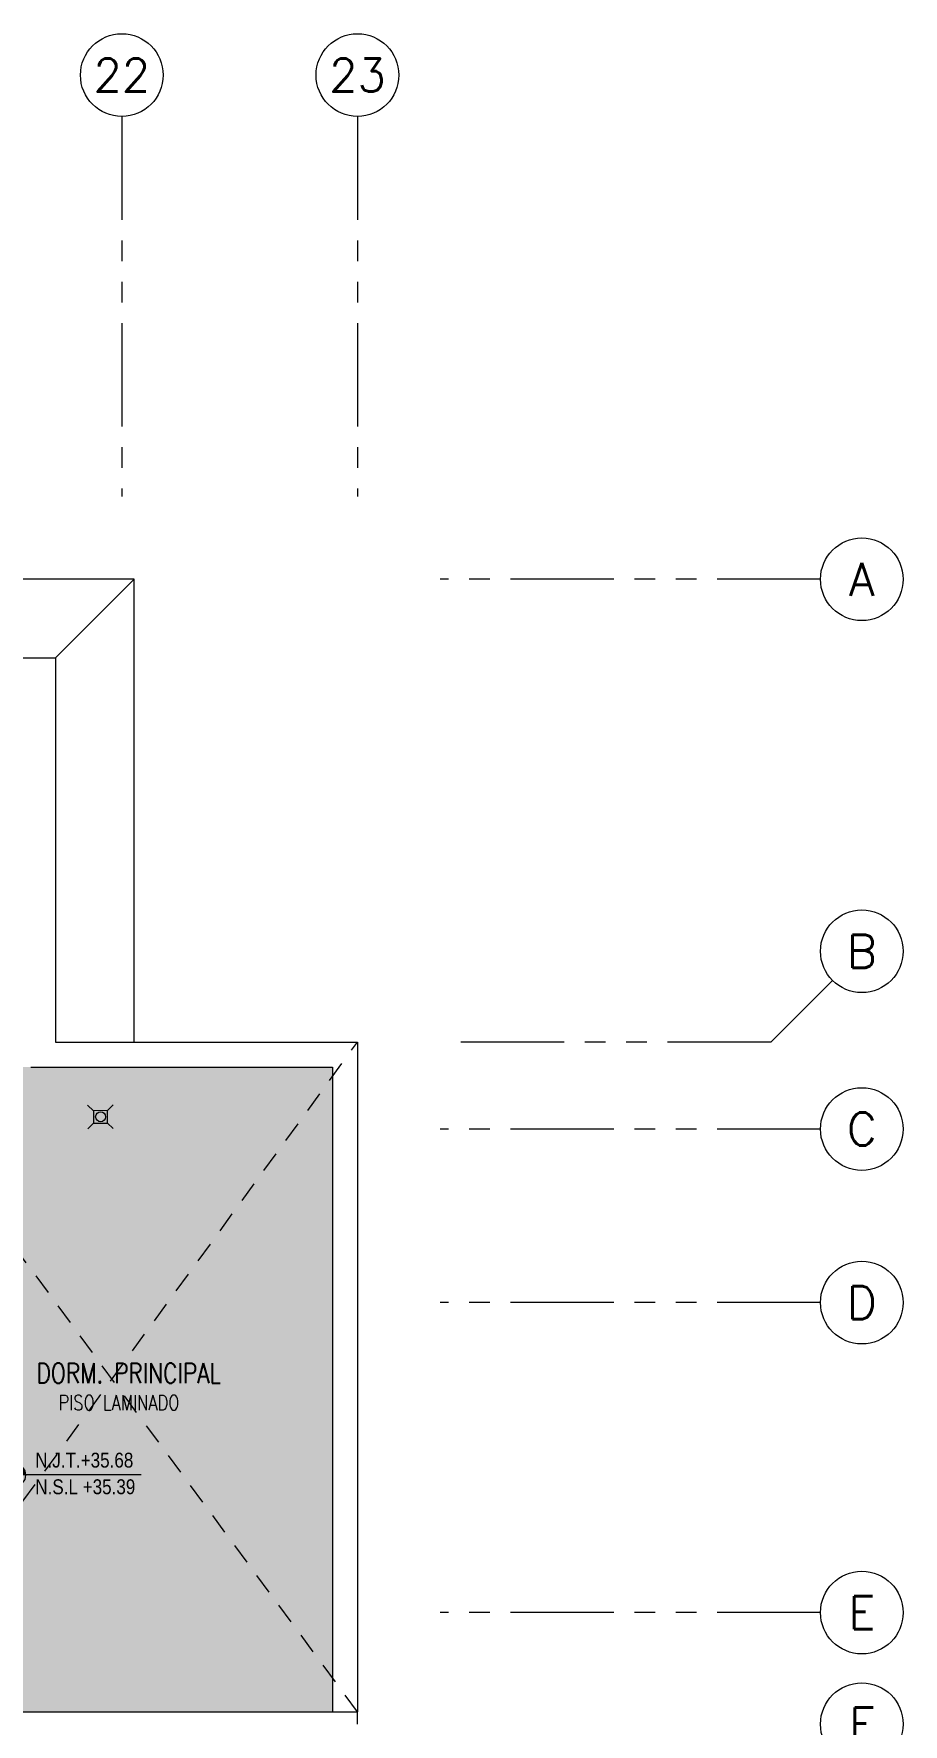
# Model space of a CAD drawing. Header units: millimetres. Extents: x 3765 to 3833, y 1327 to 1657.
# Drawn here: x 3816.56 to 3821.82, y 1388.66 to 1398.89 of the extents above; entities that cross this region are included whole.
import ezdxf
from ezdxf.enums import TextEntityAlignment as Align

# ---------------------------------------------------------------- set-up
doc = ezdxf.new("R2010")
doc.units = ezdxf.units.MM
for name, pattern in [('HIDDEN2', [0.1875, 0.125, -0.0625]), ('PHANTOM', [63.5, 31.75, -6.35, 6.35, -6.35, 6.35, -6.35]), ('PHANTOM2', [1.25, 0.625, -0.125, 0.125, -0.125, 0.125, -0.125])]:
    doc.linetypes.add(name, pattern=pattern)
doc.layers.get('0').update_dxf_attribs({"color": 251, "lineweight": 9})
for name, color, linetype, lineweight in [('A-COTAS EXT', 251, 'Continuous', 13), ('A-EJES', 251, 'PHANTOM', 13), ('A-JARDIN', 251, 'Continuous', 13), ('A-LINEAS', 251, 'Continuous', 13), ('A-MURO BAJO', 251, 'Continuous', 13), ('A-NIVELES-NPT', 251, 'Continuous', 13), ('A-PROYECCIONES', 251, 'HIDDEN2', 13), ('A-TEXTO-ACABADO PISO', 251, 'Continuous', 13), ('A-TEXTO-AMBIENTE', 251, 'Continuous', 13), ('A_30_DispositivosSanit', 251, 'Continuous', 13), ('A_50_TextoAmbiente', 251, 'Continuous', 13), ('DLP_MURO ALTO', 251, 'Continuous', 13)]:
    doc.layers.add(name, color=color, linetype=linetype, lineweight=lineweight)
doc.styles.add('R80', font='ARIALN.TTF', dxfattribs={"height": 2.03})
doc.styles.add('ROMANS', font='romans.shx', dxfattribs={"width": 0.8})

# ---------------------------------------------------------------- blocks, each defined once
blk = doc.blocks.new('TEXTO AMBIENTES P11')
at = {"layer": 'A-TEXTO-ACABADO PISO', "insert": (47.258, -4.935), "char_height": 0.09, "attachment_point": 2, "style": 'ROMANS'}
blk.add_mtext_dynamic_manual_height_columns('PISO LAMINADO', width=1.20225, gutter_width=12.5, heights=[0], dxfattribs=at)
at = {"layer": 'A-TEXTO-AMBIENTE', "style": 'ROMANS', "width": 0.8}
blk.add_text('DORM. PRINCIPAL', height=0.12, dxfattribs=at).set_placement((47.317, -4.862), align=Align.CENTER)
blk = doc.blocks.new('DPTO 65_D2')
at = {"layer": 'A-MURO BAJO', "color": 8}
for p, q in [((1.5, 6.375), (-7.025, 6.375)), ((-7.025, 6.375), (-7.025, 4.05)), ((-7.025, 4.05), (-8.85, 4.05)), ((-8.85, 4.05), (-8.85, 0)), ((-6.875, 3.9), (-8.7, 3.9)), ((-8.7, 3.9), (-8.7, 0))]:
    blk.add_line(p, q, dxfattribs=at)
at = {"layer": 'A-PROYECCIONES', "color": 8}
blk.add_line((-5.9, 0), (-8.85, 4.05), dxfattribs=at)
blk.add_lwpolyline([(-8.85, 0), (-4.15, 6.375)], dxfattribs=at)
at = {"layer": 'DLP_MURO ALTO', "color": 8}
for p in [(-5.9, 0), (-8.85, -0.075)]:
    blk.add_line(p, (-8.85, 0), dxfattribs=at)
blk = doc.blocks.new('TC_P11')
at = {"xscale": -1}
blk.add_blockref('DPTO 65_D2', (41.2, -45.8), dxfattribs=at)
at = {"layer": 'A-LINEAS'}
blk.add_line((48.225, -39.425), (48.7, -38.95), dxfattribs=at)
blk.add_lwpolyline([(48.7, -41.75), (48.7, -38.95), (34.95, -38.95), (34.95, -39.425)], dxfattribs=at)
blk = doc.blocks.new('Ejes_Torre C')
at = {"layer": 'A-COTAS EXT'}
blk.add_line((52.55, 11.05), (52.923, 11.423), dxfattribs=at)
at = {"layer": 'A-EJES', "linetype": 'PHANTOM2'}
for points in [[(48.625, 16.65), (48.625, 14.35)], [(50.05, 16.65), (50.05, 14.35)], [(52.85, 13.85), (50.55, 13.85)], [(52.55, 11.05), (50.55, 11.05)], [(52.85, 10.525), (50.55, 10.525)], [(52.85, 9.475), (50.55, 9.475)], [(52.85, 7.6), (50.55, 7.6)]]:
    blk.add_lwpolyline(points, dxfattribs=at)
at = {"layer": 'A-EJES', "linetype": 'Continuous'}
for centre in [(48.625, 16.9), (50.05, 16.9), (53.1, 13.85), (53.1, 11.6), (53.1, 10.525), (53.1, 9.475), (53.1, 7.6), (53.1, 6.925)]:
    blk.add_circle(centre, 0.25, dxfattribs=at)
at = {"layer": 'A-EJES', "linetype": 'Continuous', "style": 'ROMANS'}
for s, p in [('22', (48.625, 16.9)), ('23', (50.05, 16.9))]:
    blk.add_text(s, height=0.2, dxfattribs=at).set_placement(p, align=Align.MIDDLE_CENTER)
for s, p in [('A', (53.1, 13.85)), ('B', (53.1, 11.6)), ('C', (53.1, 10.525)), ('D', (53.1, 9.475)), ('E', (53.1, 7.6)), ('F', (53.1, 6.925))]:
    blk.add_text(s, height=0.2, rotation=0, dxfattribs=at).set_placement(p, align=Align.MIDDLE_CENTER)
blk = doc.blocks.new('SIM NIVEL PLANTA')
at = {"linetype": 'Continuous'}
h = blk.add_hatch(dxfattribs=at)
h.set_pattern_fill('_USER', color=0, scale=0.089997, angle=45, style=0, pattern_type=0)
h.set_pattern_definition([(45, (31854.49523, 23864.84028), (-0.06363728001, 0.06363728001), [])])
h.paths.add_polyline_path([(-17.33, 0), (-15.98, 0, 0.409209), (-17.33, 1.33)])
h.paths.add_polyline_path([(-18.68, 0, 0.004279), (-18.68, -0.02, 0.414214), (-17.33, -1.37), (-17.33, 0)])
at = {"color": 0}
for p, q in [((-17.33, -3.58), (-17.33, 3.34)), ((-2, 0), (-20, 0))]:
    blk.add_line(p, q, dxfattribs=at)
at = {"color": 0, "linetype": 'Continuous'}
blk.add_circle((-17.33, -0.02), 1.35, dxfattribs=at)
at = {"color": 0, "style": 'R80'}
blk.add_attdef('N.P.T.+0.00', text='', height=1.8, dxfattribs=at).set_placement((-8.87, 1.77), align=Align.MIDDLE_CENTER)
blk = doc.blocks.new('NIVELES')
at = {"layer": 'A-NIVELES-NPT'}
ref = blk.add_blockref('SIM NIVEL PLANTA', (21.842, -104.943, 0), dxfattribs=dict(at, xscale=0.05, yscale=0.05, zscale=0.05))
ref.add_attrib('N.P.T.+0.00', 'N.J.T.+35.68', dxfattribs={"layer": '0', "height": 0.09, "style": 'R80'}).set_placement((21.398, -104.854, 0), align=Align.MIDDLE_CENTER)
at = {"layer": 'A-NIVELES-NPT', "insert": (21.102, -104.97, 0), "char_height": 0.09, "attachment_point": 1, "style": 'R80'}
blk.add_mtext_dynamic_manual_height_columns('N.S.L +35.39', width=0.60941, gutter_width=12.5, heights=[0], dxfattribs=at)
blk = doc.blocks.new('0-sumidero')
for p, q in [((-0.042, 0.038), (-0.076, 0.072)), ((0.043, 0.038), (-0.042, 0.038)), ((-0.042, 0.038), (-0.042, -0.037)), ((0.043, 0.038), (0.078, 0.072)), ((0.043, -0.037), (0.043, 0.038)), ((-0.042, -0.037), (-0.076, -0.071)), ((-0.042, -0.037), (0.043, -0.037)), ((0.043, -0.037), (0.078, -0.071))]:
    blk.add_line(p, q)
blk.add_circle((0, 0), 0.0303)
blk = doc.blocks.new('sum')
at = {"layer": 'A_30_DispositivosSanit', "rotation": 45.00000007321594}
blk.add_blockref('0-sumidero', (0, 0), dxfattribs=at)
blk = doc.blocks.new('IS-pluviales_26.03.2025')
at = {"layer": 'A_30_DispositivosSanit', "rotation": 135.4214501941968}
blk.add_blockref('sum', (-0.202, -103.201, 0), dxfattribs=at)

msp = doc.modelspace()

# ---------------------------------------------------------------- block references
at = {"layer": 'A_50_TextoAmbiente'}
msp.add_blockref('TEXTO AMBIENTES P11', (3769.822, 1395.588), dxfattribs=at)

# ---------------------------------------------------------------- next in the draw order: block references
msp.add_blockref('TC_P11', (3768.472, 1434.538))

# ---------------------------------------------------------------- next in the draw order: hatches: boundary and pattern name
at = {"layer": 'A-JARDIN', "ltscale": 0.5}
h = msp.add_hatch(dxfattribs=at)
h.set_pattern_fill('AR-SAND', color=256, scale=0.0025)
h.set_pattern_definition([(37.5, (3772.7221, 1459.53793), (-0.00400008, 0.12235331), [0, -0.09652, 0, -0.10795, 0, -0.1031875]), (7.5, (3772.7221, 1459.53793), (0.11238082, 0.17920628), [0, -0.05207, 0, -0.086995, 0, -0.0333375]), (327.5, (3772.644, 1459.53793), (0.19774809, 0.0003593), [0, -0.03175, 0, -0.1143, 0, -0.149225]), (317.5, (3772.644, 1459.53793), (0.1908891, 0.05573233), [0, -0.015875, 0, -0.07493, 0, -0.085725])])
h.paths.add_polyline_path([(3818.372, 1392.638), (3818.372, 1388.738), (3815.572, 1388.738), (3815.572, 1391.288), (3813.822, 1391.288), (3813.822, 1392.338), (3813.822, 1392.338), (3813.822, 1392.638)])
h.paths.add_polyline_path([(3818.372, 1384.688), (3818.372, 1388.588), (3815.572, 1388.588), (3815.572, 1386.038), (3813.822, 1386.038), (3813.822, 1384.988), (3813.822, 1384.988), (3813.822, 1384.688), (3816.547, 1384.688)])
h.paths.add_polyline_path([(3795.652, 1394.963), (3795.652, 1390.813), (3796.222, 1390.813), (3796.222, 1389.413), (3798.672, 1389.413), (3798.672, 1389.263), (3798.672, 1389.263), (3798.672, 1390.413), (3799.322, 1390.413), (3799.322, 1390.138), (3801.722, 1390.138), (3801.722, 1392.138), (3796.652, 1392.138), (3796.652, 1394.963)])
h.paths.add_polyline_path([(3795.652, 1387.913), (3797.944, 1387.913), (3798.222, 1387.913), (3798.222, 1386.913), (3799.322, 1386.913), (3799.322, 1387.238), (3801.772, 1387.238), (3801.772, 1385.188), (3796.652, 1385.188), (3796.652, 1382.363), (3795.652, 1382.363)])

# ---------------------------------------------------------------- next in the draw order: block references
msp.add_blockref('NIVELES', (3795.472, 1495.114, 0))
at = {"layer": 'A-EJES'}
msp.add_blockref('Ejes_Torre C', (3768.472, 1381.738), dxfattribs=at)
at = {"layer": 'A_30_DispositivosSanit'}
msp.add_blockref('IS-pluviales_26.03.2025', (3817.171, 1495.538, 0), dxfattribs=at)

doc.saveas('drawing.dxf')
